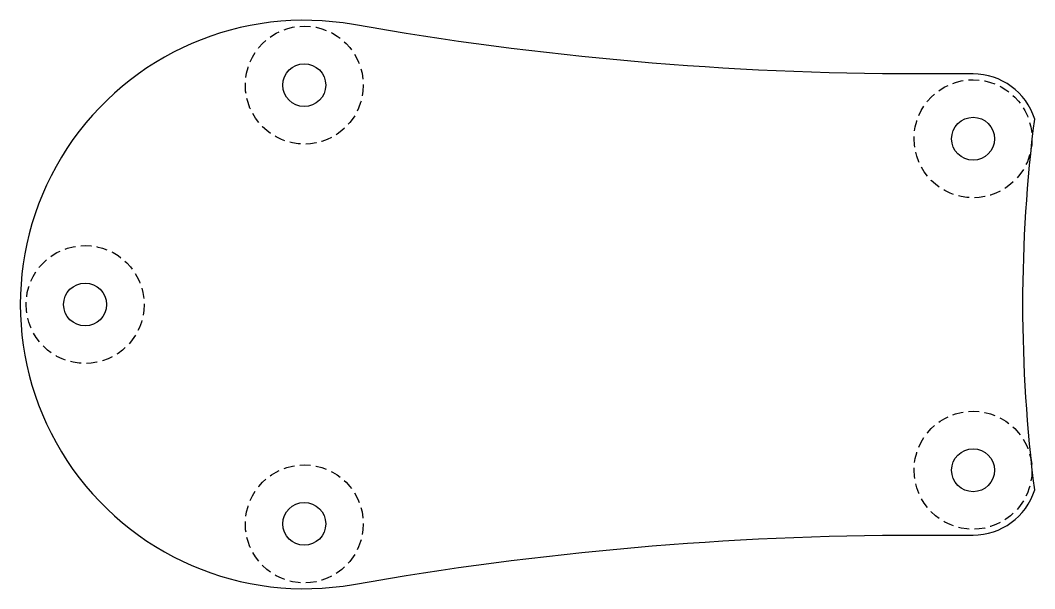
# Model space of a CAD drawing. Header units: millimetres. Extents: x -115.1 to -67.8, y -13.2 to 13.2.
import ezdxf

# ---------------------------------------------------------------- set-up
doc = ezdxf.new("R2010")
doc.units = ezdxf.units.MM
doc.linetypes.add('DASHED', pattern=[0.75, 0.5, -0.25])
doc.layers.get('0').update_dxf_attribs({"linetype": 'CONTINUOUS'})
doc.layers.add('1', color=7, linetype='DASHED')

msp = doc.modelspace()

# ---------------------------------------------------------------- linework, layer by layer
msp.add_lwpolyline([(-70.661, -10.748, 0.326259), (-67.783, -8.646, -0.063519), (-67.783, 8.646, 0.326259), (-70.661, 10.748), (-73.236, 10.748, -0.043602), (-99.553, 13.047, 1.19147), (-99.553, -13.047, -0.043602), (-73.236, -10.748)], format="xyb", close=True)
for centre in [(-101.85, 10.226), (-70.661, 7.726), (-112.076, 0), (-70.661, -7.726), (-101.85, -10.226)]:
    msp.add_circle(centre, 1)
at = {"layer": '1'}
for centre in [(-101.85, 10.226), (-70.661, 7.726), (-112.076, 0), (-70.661, -7.726), (-101.85, -10.226)]:
    msp.add_circle(centre, 2.75, dxfattribs=at)

doc.saveas('drawing.dxf')
